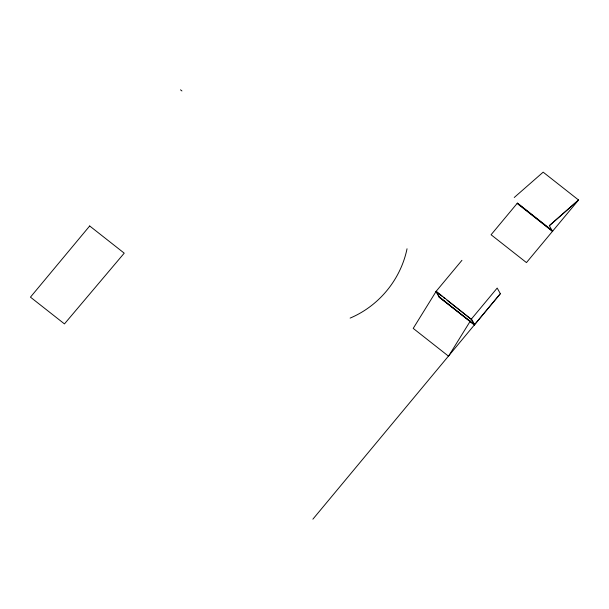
<?xml version="1.0" encoding="UTF-8"?>
<svg xmlns="http://www.w3.org/2000/svg" width="609" height="609" viewBox="0 0 609 609"><rect width="100%" height="100%" fill="white"/><g stroke="black" fill="none" stroke-linecap="round" stroke-linejoin="round"><path stroke-width="0.91" d="M407.033 248.776C400.714 279.485 379.026 305.931 350.129 318.096M441.906 296.202L436.014 291.566L413.214 328.388L448.544 356.196L470.361 320.981M436.181 291.269L471.351 319.375L474.518 325L439.348 296.887L436.181 291.269L461.934 260.325M474.518 325L439.127 297.146L474.594 324.627L500.347 293.69L497.18 288.065L471.427 319.009L474.594 324.627M552.782 230.971L517.399 203.117L491.075 234.747L526.458 262.593L578.55 200.018L543.159 172.164L514.232 197.499M312.881 519.18L500.347 293.69M517.117 203.459L552.508 231.306L549.333 225.688L578.55 200.018L549.653 225.406M443.375 297.359L444.852 298.524M447.059 300.26L471.351 319.375M180.5 89.82L181.931 90.954M517.399 203.117L552.508 231.306M436.014 291.566L439.18 297.192M89.683 225.977L30.45 297.146L64.455 323.904L124.221 253.161L89.683 225.977"/></g></svg>
